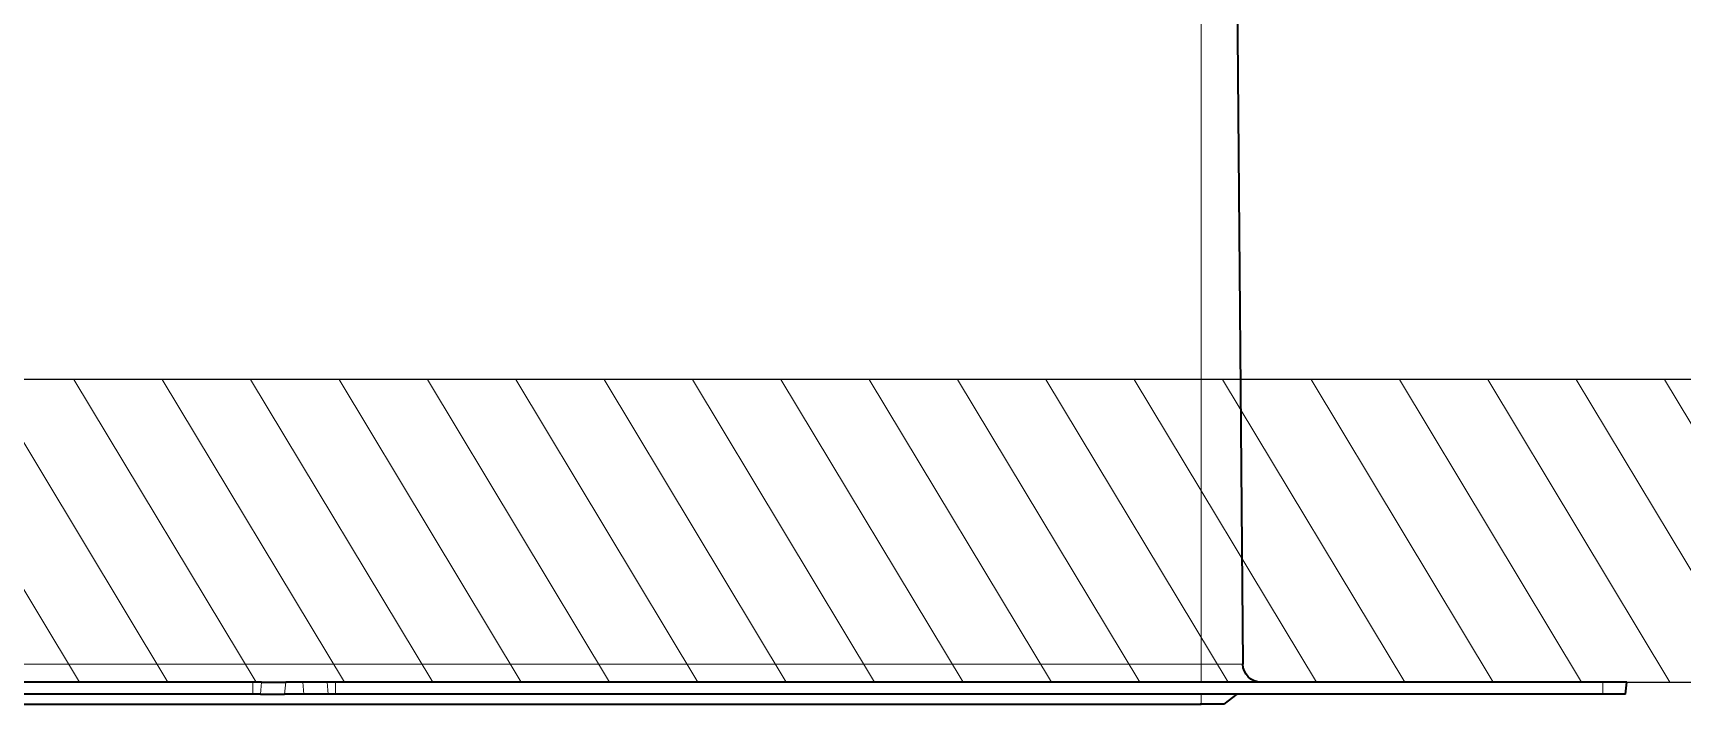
# Model space of a CAD drawing. Header units: inches. Extents: x -12478 to 399182, y -23212 to 525552.
# Drawn here: x 94088.2 to 94224.3, y -5779.4 to -5724 of the extents above; entities that cross this region are included whole.
import ezdxf

# ---------------------------------------------------------------- set-up
doc = ezdxf.new("R2010")
doc.units = ezdxf.units.IN
doc.header["$LTSCALE"] = 1000
doc.header["$MEASUREMENT"] = 0
doc.linetypes.add('DASHED', pattern=[0.75, 0.5, -0.25])
doc.linetypes.add('HIDDEN', pattern=[0.375, 0.25, -0.125])
for name, color, linetype in [('A-Hidden', 8, 'HIDDEN'), ('CQ Grg Gypsum', 41, 'Continuous'), ('CQ Light Elevation', 4, 'Continuous')]:
    doc.layers.add(name, color=color, linetype=linetype)
doc.layers.add('CQ Gypsum Hatch', color=8, linetype='Continuous', lineweight=20)
doc.layers.add('CQ Lighting', color=5, linetype='Continuous', lineweight=0)

# ---------------------------------------------------------------- blocks, each defined once
blk = doc.blocks.new('T.HC0E0.HQ12 side 2')
at = {"layer": 'CQ Lighting', "color": 1, "lineweight": 35}
for p, q in [((441925.5, 518877.62), (441925, 518820.2)), ((441895.3, 518818.72), (441999.89, 518818.72)), ((442006.72, 518818.72), (442111.3, 518818.72)), ((441895.3, 518817.72), (441999.89, 518817.72)), ((442078.15, 518816.92), (441928.45, 518816.92)), ((442006.72, 518817.72), (442111.3, 518817.72))]:
    blk.add_line(p, q, dxfattribs=at)
at = {"layer": 'CQ Lighting', "color": 1, "lineweight": 13}
for p, q in [((441928.45, 518877.62), (441928.45, 518820.2)), ((441928.45, 518820.2), (442078.15, 518820.2))]:
    blk.add_line(p, q, dxfattribs=at)
at = {"layer": 'CQ Lighting', "color": 1, "lineweight": 13, "ltscale": 0.086276}
blk.add_line((441925, 518820.2), (441928.45, 518820.2), dxfattribs=at)
at = {"layer": 'CQ Lighting', "color": 1, "lineweight": 13, "ltscale": 0.037173}
blk.add_line((441928.45, 518820.2), (441928.45, 518818.72), dxfattribs=at)
at = {"layer": 'CQ Lighting', "color": 1, "lineweight": 35, "ltscale": 0.05}
for p, q in [((441893.3, 518818.72), (441895.3, 518818.72)), ((442000.6, 518818.72), (442002.6, 518818.72)), ((442006.01, 518818.72), (442004.01, 518818.72)), ((442000.51, 518817.72), (442002.51, 518817.72)), ((442006.1, 518817.72), (442004.1, 518817.72))]:
    blk.add_line(p, q, dxfattribs=at)
at = {"layer": 'CQ Lighting', "color": 1, "lineweight": 35, "ltscale": 0.025188}
blk.add_line((441893.43, 518817.72), (441893.3, 518818.72), dxfattribs=at)
at = {"layer": 'CQ Lighting', "color": 1, "lineweight": 13, "ltscale": 0.025}
for p, q in [((441895.3, 518817.72), (441895.3, 518818.72)), ((441999.89, 518817.72), (441999.89, 518818.72)), ((442006.72, 518817.72), (442006.72, 518818.72))]:
    blk.add_line(p, q, dxfattribs=at)
at = {"layer": 'CQ Lighting', "color": 1, "lineweight": 35, "ltscale": 0.017677}
for p, q in [((441999.89, 518818.72), (442000.6, 518818.72)), ((442006.01, 518818.72), (442006.72, 518818.72))]:
    blk.add_line(p, q, dxfattribs=at)
at = {"layer": 'CQ Lighting', "color": 1, "lineweight": 13, "ltscale": 0.025094}
for p, q in [((442000.51, 518817.72), (442000.6, 518818.72)), ((442002.51, 518817.72), (442002.6, 518818.72)), ((442004.1, 518817.72), (442004.01, 518818.72)), ((442006.1, 518817.72), (442006.01, 518818.72))]:
    blk.add_line(p, q, dxfattribs=at)
at = {"layer": 'CQ Lighting', "color": 1, "lineweight": 35, "ltscale": 0.035355}
blk.add_line((442002.6, 518818.72), (442004.01, 518818.72), dxfattribs=at)
at = {"layer": 'CQ Lighting', "color": 1, "lineweight": 35, "ltscale": 0.04693}
blk.add_line((441893.43, 518817.72), (441895.3, 518817.72), dxfattribs=at)
at = {"layer": 'CQ Lighting', "color": 1, "lineweight": 35, "ltscale": 0.033399}
blk.add_line((441925.5, 518817.72), (441926.57, 518816.92), dxfattribs=at)
at = {"layer": 'CQ Lighting', "color": 1, "lineweight": 35, "ltscale": 0.047002}
blk.add_line((441926.57, 518816.92), (441928.45, 518816.92), dxfattribs=at)
at = {"layer": 'CQ Lighting', "color": 1, "lineweight": 35, "ltscale": 0.005554}
blk.add_line((441928.3, 518816.92), (441928.53, 518816.92), dxfattribs=at)
at = {"layer": 'CQ Lighting', "color": 1, "lineweight": 13, "ltscale": 0.02}
blk.add_line((441928.45, 518817.72), (441928.45, 518816.92), dxfattribs=at)
at = {"layer": 'CQ Lighting', "color": 1, "lineweight": 35, "ltscale": 0.015506}
for p, q in [((441999.89, 518817.72), (442000.51, 518817.72)), ((442006.1, 518817.72), (442006.72, 518817.72))]:
    blk.add_line(p, q, dxfattribs=at)
at = {"layer": 'CQ Lighting', "color": 1, "lineweight": 35, "ltscale": 0.039697}
blk.add_line((442002.51, 518817.72), (442004.1, 518817.72), dxfattribs=at)
at = {"layer": 'CQ Lighting', "color": 1, "lineweight": 35}
blk.add_arc((441923.5, 518820.22), 1.5, 270, 359.5, dxfattribs=at)

msp = doc.modelspace()

# ---------------------------------------------------------------- hatches: boundary and pattern name
at = {"layer": 'CQ Gypsum Hatch'}
h = msp.add_hatch(dxfattribs=at)
h.set_pattern_fill('ANSI31', color=256, scale=50, angle=76.0286, style=0)
h.set_pattern_definition([(121.0285767, (-227802.201, -475856.105), (-5.35568947, -3.22165956), [])])
edge = h.paths.add_edge_path()
edge.add_line((93345.32, -5777.63), (94854.25, -5777.63))
edge.add_line((94854.25, -5777.63), (94854.25, -5752.63))
edge.add_line((94854.25, -5752.63), (94829.25, -5752.63))
edge.add_line((94829.25, -5752.63), (94829.25, -5727.63))
edge.add_line((94829.25, -5727.63), (94874.25, -5727.63))
edge.add_line((94874.25, -5727.63), (94874.25, -5752.63))
edge.add_line((94874.25, -5752.63), (93345.32, -5752.63))

# ---------------------------------------------------------------- linework, layer by layer
at = {"layer": 'A-Hidden', "linetype": 'DASHED', "lineweight": 0, "ltscale": 10}
msp.add_line((96581.42, -5777.63, 0), (89393.95, -5777.63, 0), dxfattribs=at)
at = {"layer": 'CQ Grg Gypsum', "elevation": 0}
msp.add_lwpolyline([(93345.32, -5777.63), (94854.25, -5777.63), (94854.25, -5752.63), (94829.25, -5752.63), (94829.25, -5727.63), (94874.25, -5727.63), (94874.25, -5752.63), (93345.32, -5752.63)], dxfattribs=at)

# ---------------------------------------------------------------- block references
at = {"layer": 'CQ Light Elevation', "xscale": -1}
msp.add_blockref('T.HC0E0.HQ12 side 2', (536113.09, -524596.35, 0), dxfattribs=at)

doc.saveas('drawing.dxf')
